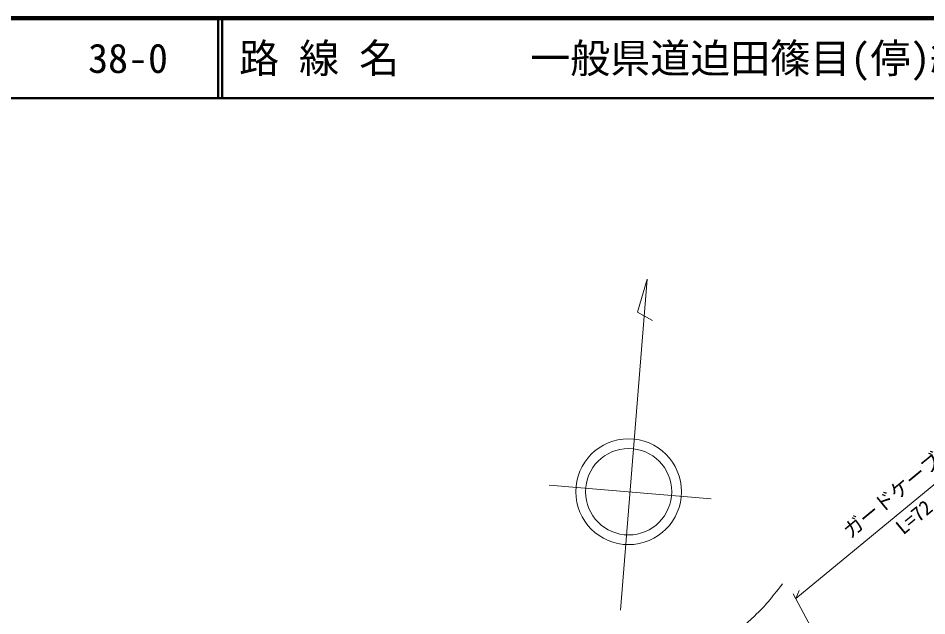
# Model space of a CAD drawing. Units: millimetres, scale not verified. Extents: x 40000 to 680000, y 20000 to 380000.
# Drawn here: x 152784 to 266289, y 305418 to 380000 of the extents above; entities that cross this region are included whole.
import ezdxf
from ezdxf.enums import TextEntityAlignment as Align

# ---------------------------------------------------------------- set-up
doc = ezdxf.new("R2010")
doc.units = ezdxf.units.MM
doc.header["$LTSCALE"] = 1000
for name, color, linetype, lineweight in [('M-BGD', 7, 'Continuous', 13), ('M-BMK-SRVR', 3, 'Continuous', 13), ('M-STR-HTXT', 7, 'Continuous', 13), ('M-TTL', 2, 'Continuous', 140), ('M-TTL-LINE', 7, 'Continuous', 50)]:
    doc.layers.add(name, color=color, linetype=linetype, lineweight=lineweight)
doc.layers.add('M-TTL-TXT', color=7, linetype='Continuous')
doc.styles.add('ＭＳ ゴシック', font='')
doc.styles.get('ＭＳ ゴシック').set_extended_font_data('MS Gothic')

msp = doc.modelspace()

# ---------------------------------------------------------------- linework, layer by layer
at = {"layer": 'M-BGD'}
msp.add_open_spline([(159426, 295229), (161044, 294197), (161553, 293862), (163019, 293187), (164369, 292565), (165166, 292299), (166585, 291853), (167571, 291544), (168119, 291314), (169143, 291173), (170745, 290952), (171668, 290951), (173281, 291064), (175180, 291198), (176220, 291552), (178044, 292098), (180323, 292781), (181509, 293430), (183695, 294368), (186090, 295397), (187300, 296294), (189765, 297145), (191698, 297812), (192832, 298065), (194855, 298370), (196687, 298646), (197739, 298718), (199591, 298642), (202251, 298532), (203717, 298139), (206341, 297689), (209229, 297194), (210785, 296570), (213690, 296192), (215477, 295960), (216489, 295870), (218290, 295865), (220548, 295860), (221821, 295910), (224061, 296192), (226792, 296536), (228342, 296749), (230975, 297553), (233101, 298202), (234269, 298678), (236255, 299676), (238383, 300745), (239591, 301350), (241536, 302725), (242870, 303668), (243573, 304267), (244761, 305389), (246268, 306812), (246729, 307453), (248245, 309391)], degree=3, knots=[0, 0, 0, 0, 1, 1, 1, 2, 2, 2, 3, 3, 3, 4, 4, 4, 5, 5, 5, 6, 6, 6, 7, 7, 7, 8, 8, 8, 9, 9, 9, 10, 10, 10, 11, 11, 11, 12, 12, 12, 13, 13, 13, 14, 14, 14, 15, 15, 15, 16, 16, 16, 17, 17, 17, 18, 18, 18, 18], dxfattribs=at)
at = {"layer": 'M-BMK-SRVR'}
msp.add_line((219108, 321734), (239346, 320005), dxfattribs=at)
msp.add_lwpolyline([(228026, 306122), (231371, 347425), (230132, 343307), (232037, 342283)], dxfattribs=at)
for radius in [6603, 5387]:
    msp.add_circle((229035, 320902), radius, dxfattribs=at)
at = {"layer": 'M-STR-HTXT'}
for p, q in [((249908, 307560), (280098, 332473)), ((283888, 244797), (249586, 308156)), ((249908, 307560), (250361, 308582))]:
    msp.add_line(p, q, dxfattribs=at)
at = {"layer": 'M-TTL'}
msp.add_line((680000, 380000), (40000, 380000), dxfattribs=at)
at = {"layer": 'M-TTL-LINE'}
for p, q in [((177750, 380000), (177750, 370000)), ((178250, 380000), (178250, 370000)), ((40000, 370000), (680000, 370000))]:
    msp.add_line(p, q, dxfattribs=at)

# ---------------------------------------------------------------- texts
at = {"layer": 'M-STR-HTXT', "style": 'ＭＳ ゴシック'}
for s, p in [('ガードケーブル', (257107, 314579)), ('L=72.0', (263692, 315018))]:
    msp.add_text(s, height=1833, rotation=39.53, dxfattribs=at).set_placement(p, align=Align.BOTTOM_LEFT)
at = {"layer": 'M-TTL-TXT', "style": 'ＭＳ ゴシック'}
for s, p in [('路 線 名', (180380, 375000)), ('一般県道迫田篠目(停)線', (216734, 375000)), ('38-0', (161521, 375000))]:
    msp.add_text(s, height=3666, dxfattribs=at).set_placement(p, align=Align.MIDDLE_LEFT)

doc.saveas('drawing.dxf')
